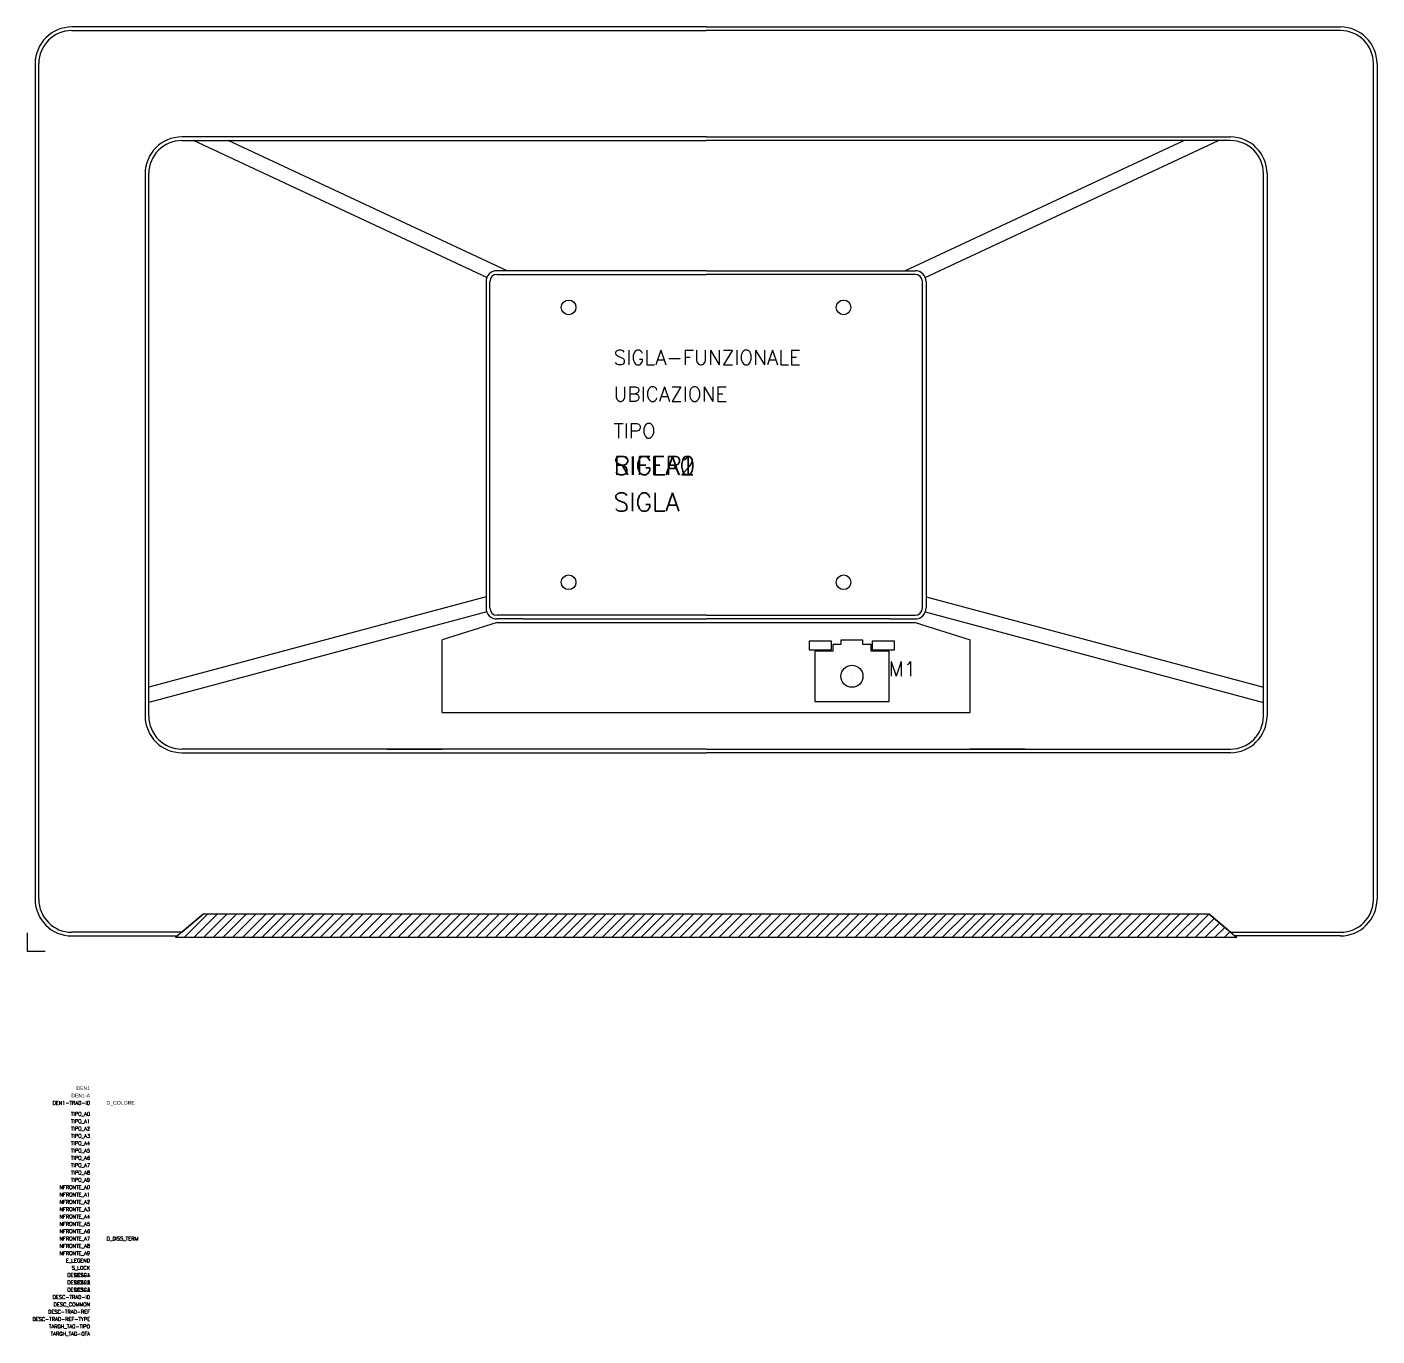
# Model space of a CAD drawing. Extents: x 0 to 184, y -52 to 126.
import ezdxf
from ezdxf.enums import TextEntityAlignment as Align

# ---------------------------------------------------------------- set-up
doc = ezdxf.new("R2010")
doc.units = 0
doc.header["$LTSCALE"] = 4
doc.layers.get('0').update_dxf_attribs({"linetype": 'CONTINUOUS'})
doc.styles.add('E_Comp-Data', font='arial.ttf')
doc.styles.add('E_Default-Att', font='romans.shx')
doc.styles.add('E_Desc', font='arial.ttf')
doc.styles.add('E_Lang-ID', font='romans.shx')
doc.styles.get("Standard").update_dxf_attribs({"font": 'romans.shx'})

msp = doc.modelspace()

# ---------------------------------------------------------------- hatches: boundary and pattern name
h = msp.add_hatch()
h.set_pattern_fill('ANSI31', color=256, scale=7.5)
h.set_pattern_definition([(45, (-14.5775, -604.2553), (-0.6629126, 0.6629126), [])])
h.paths.add_polyline_path([(24.06, 5.07), (20.25, 1.84), (164.97, 1.84), (161.15, 5.07)])

# ---------------------------------------------------------------- linework, layer by layer
for p, q in [((92.61, 126.07), (6.11, 126.07)), ((6.11, 125.57), (92.61, 125.57)), ((92.61, 126.07), (179.11, 126.07)), ((179.11, 125.57), (92.61, 125.57)), ((1.11, 121.07), (1.11, 7.07)), ((1.61, 7.07), (1.61, 121.07)), ((183.61, 7.07), (183.61, 121.07)), ((184.11, 121.07), (184.11, 7.07)), ((92.61, 111.07), (21.11, 111.07)), ((21.11, 110.57), (92.61, 110.57)), ((62.73, 91.91), (22.7, 110.57)), ((65.5, 92.82), (27.43, 110.57)), ((92.61, 111.07), (164.11, 111.07)), ((164.11, 110.57), (92.61, 110.57)), ((119.71, 92.82), (157.78, 110.57)), ((122.49, 91.91), (162.51, 110.57)), ((16.11, 106.07), (16.11, 32.07)), ((16.61, 32.07), (16.61, 106.07)), ((168.61, 32.07), (168.61, 106.07)), ((169.11, 106.07), (169.11, 32.07)), ((92.61, 92.82), (64.11, 92.82)), ((64.11, 92.32), (92.61, 92.32)), ((92.61, 92.82), (121.11, 92.82)), ((121.11, 92.32), (92.61, 92.32)), ((62.61, 91.32), (62.61, 46.82)), ((63.11, 46.82), (63.11, 91.32)), ((122.11, 46.82), (122.11, 91.32)), ((122.61, 91.32), (122.61, 46.82)), ((62.61, 48.34), (16.61, 36.02)), ((122.61, 48.34), (168.61, 36.02)), ((62.7, 46.3), (16.61, 33.94)), ((122.51, 46.3), (168.61, 33.94)), ((64.11, 44.82), (56.61, 42.46)), ((92.61, 45.82), (64.11, 45.82)), ((67.61, 45.32), (64.11, 45.32)), ((64.11, 44.82), (121.11, 44.82)), ((67.61, 45.32), (92.61, 45.32)), ((92.61, 45.82), (121.11, 45.82)), ((117.61, 45.32), (92.61, 45.32)), ((117.61, 45.32), (121.11, 45.32)), ((121.11, 44.82), (128.61, 42.46)), ((56.61, 32.57), (56.61, 42.46)), ((128.61, 32.57), (128.61, 42.46)), ((56.61, 32.57), (128.61, 32.57)), ((92.61, 27.57), (21.11, 27.57)), ((21.11, 27.07), (92.61, 27.07)), ((49.11, 27.57), (56.61, 27.57)), ((92.61, 27.57), (164.11, 27.57)), ((164.11, 27.07), (92.61, 27.07)), ((136.11, 27.57), (128.61, 27.57)), ((24.06, 5.07), (20.25, 1.84)), ((21.11, 2.57), (24.06, 5.07)), ((24.06, 5.07), (161.15, 5.07)), ((164.11, 2.57), (161.15, 5.07)), ((161.15, 5.07), (164.97, 1.84)), ((0, 2.5), (0, 0)), ((21.11, 2.57), (6.11, 2.57)), ((6.11, 2.07), (20.51, 2.07)), ((164.97, 1.84), (20.25, 1.84)), ((164.11, 2.57), (179.11, 2.57)), ((179.11, 2.07), (164.7, 2.07)), ((0, 0), (2.5, 0))]:
    msp.add_line(p, q)
at = {"color": 7, "linetype": 'Continuous'}
for p, q in [((111, 42.43), (111, 41.84)), ((114, 42.43), (111, 42.43)), ((114, 41.84), (114, 42.43)), ((106.68, 42.29), (106.68, 41.09)), ((109.73, 42.29), (106.68, 42.29)), ((106.68, 41.09), (109.73, 41.09)), ((107.43, 40.93), (107.43, 34.07)), ((109.88, 40.93), (107.43, 40.93)), ((109.73, 41.09), (109.73, 42.29)), ((109.88, 41.84), (109.88, 40.93)), ((111, 41.84), (109.88, 41.84)), ((115.12, 41.84), (114, 41.84)), ((115.12, 40.93), (115.12, 41.84)), ((117.57, 40.93), (115.12, 40.93)), ((115.28, 42.29), (115.28, 41.09)), ((118.32, 42.29), (115.28, 42.29)), ((115.28, 41.09), (118.32, 41.09)), ((117.57, 34.07), (117.57, 40.93)), ((118.32, 41.09), (118.32, 42.29)), ((107.43, 34.07), (117.57, 34.07))]:
    msp.add_line(p, q, dxfattribs=at)
for centre, radius in [((73.86, 87.82), 1), ((111.36, 87.82), 1), ((73.86, 50.32), 1), ((111.36, 50.32), 1), ((112.5, 37.5), 1.5)]:
    msp.add_circle(centre, radius)
for centre, radius, start, end in [((6.11, 121.07), 5, 90, 180), ((6.11, 121.07), 4.5, 90, 180), ((179.11, 121.07), 5, 0, 90), ((179.11, 121.07), 4.5, 0, 90), ((21.11, 106.07), 5, 90, 180), ((21.11, 106.07), 4.5, 90, 180), ((164.11, 106.07), 5, 0, 90), ((164.11, 106.07), 4.5, 0, 90), ((64.11, 91.32), 1.5, 90, 180), ((64.11, 91.32), 1, 90, 180), ((121.11, 91.32), 1.5, 0, 90), ((121.11, 91.32), 1, 0, 90), ((64.11, 46.82), 1.5, 180, 270), ((64.11, 46.82), 1, 180, 270), ((121.11, 46.82), 1.5, 270, 0), ((121.11, 46.82), 1, 270, 0), ((21.11, 32.07), 5, 180, 270), ((21.11, 32.07), 4.5, 180, 270), ((164.11, 32.07), 5, 270, 0), ((164.11, 32.07), 4.5, 270, 0), ((6.11, 7.07), 5, 180, 270), ((6.11, 7.07), 4.5, 180, 270), ((179.11, 7.07), 5, 270, 0), ((179.11, 7.07), 4.5, 270, 0)]:
    msp.add_arc(centre, radius, start, end)

# ---------------------------------------------------------------- texts
at = {"color": 3}
for tag, p, s, height, flags in [('SIGLA-FUNZIONALE', (80, 80), '', 2, 9), ('UBICAZIONE', (80, 75), '', 2, 8), ('TIPO', (80, 70), '', 2, 9), ('SIGLA0', (80, 65), '', 2.5, 9), ('SIGLA1', (80, 65), '', 2.5, 9), ('SIGLA2', (80, 65), '', 2.5, 9), ('RIFER', (80, 65), 'RIFER ?', 2.5, 8), ('SIGLA', (80, 60), 'SIGLA ?', 2.5, 8)]:
    msp.add_attdef(tag, p, s, height=height, dxfattribs=dict(at, flags=flags))
at = {"color": 4, "flags": 8}
msp.add_attdef('M1', (117.5, 37.5), '', height=2, dxfattribs=at)
at = {"flags": 9}
for tag, p, s, height in [('F1', (112.5, 37.5), '', 0.00001), ('TIPOSIG', (0, 0), '3', 0.00000001), ('POSIZIONE', (0, 0), '', 0.00000001), ('P-TABELLA', (0, 0), '', 0.00000001), ('T-TABELLA', (0, 0), '', 0.00000001), ('H-TABELLA', (0, 0), '', 0.00000001), ('CODICE', (0, 0), '1xNNN', 0.00000001), ('NOTE1', (0, 0), '', 0.00000001), ('NOTE2', (0, 0), '', 0.00000001)]:
    msp.add_attdef(tag, p, s, height=height, dxfattribs=at)
at = {"color": 3, "flags": 9}
for tag, text, style, p in [('DEN1-A', '', 'E_Desc', (8.6, -19.95)), ('DEN1', '', 'E_Desc', (8.6, -18.95)), ('TIPO_A0', '', 'E_Default-Att', (8.6, -22.45)), ('TIPO_A1', '', 'E_Default-Att', (8.6, -23.45)), ('TIPO_A2', '', 'E_Default-Att', (8.6, -24.45)), ('TIPO_A3', '', 'E_Default-Att', (8.6, -25.45)), ('TIPO_A4', '', 'E_Default-Att', (8.6, -26.45)), ('TIPO_A5', '', 'E_Default-Att', (8.6, -27.45)), ('TIPO_A6', '', 'E_Default-Att', (8.6, -28.45)), ('TIPO_A7', '', 'E_Default-Att', (8.6, -29.45)), ('TIPO_A8', '', 'E_Default-Att', (8.6, -30.45)), ('TIPO_A9', '', 'E_Default-Att', (8.6, -31.45)), ('NFRONTE_A0', '', 'E_Default-Att', (8.6, -32.45)), ('NFRONTE_A1', '', 'E_Default-Att', (8.6, -33.45)), ('NFRONTE_A2', '', 'E_Default-Att', (8.6, -34.45)), ('NFRONTE_A3', '', 'E_Default-Att', (8.6, -35.45)), ('NFRONTE_A4', '', 'E_Default-Att', (8.6, -36.45)), ('NFRONTE_A5', '', 'E_Default-Att', (8.6, -37.45)), ('NFRONTE_A6', '', 'E_Default-Att', (8.6, -38.45)), ('NFRONTE_A7', '', 'E_Default-Att', (8.6, -39.45)), ('NFRONTE_A8', '', 'E_Default-Att', (8.6, -40.45)), ('NFRONTE_A9', '', 'E_Default-Att', (8.6, -41.45)), ('E_LEGEND', '', 'E_Default-Att', (8.6, -42.45)), ('DESC1-A', '', 'E_Default-Att', (8.6, -44.45)), ('S_LOCK', '', 'E_Default-Att', (8.6, -43.45)), ('DESC1', '', 'E_Default-Att', (8.6, -44.45)), ('DESC2-A', '', 'E_Default-Att', (8.6, -45.45)), ('DESC3-A', '', 'E_Default-Att', (8.6, -46.45)), ('DESC2', '', 'E_Default-Att', (8.6, -45.45)), ('DESC3', '', 'E_Default-Att', (8.6, -46.45)), ('DESC-TRAD-REF', '', 'E_Default-Att', (8.6, -49.45)), ('DESC_COMMON', '', 'E_Default-Att', (8.6, -48.45)), ('DESC-TRAD-REF-TYPE', 'P', 'E_Default-Att', (8.6, -50.45)), ('TARGH_TAG-TIPO', '', 'E_Default-Att', (8.6, -51.45)), ('TARGH_TAG-QTA', '', 'E_Default-Att', (8.6, -52.45))]:
    msp.add_attdef(tag, text=text, height=0.5, dxfattribs=dict(at, style=style)).set_placement(p, align=Align.RIGHT)
at = {"color": 2, "flags": 9}
for tag, style, p in [('DEN1-TRAD-ID', 'E_Lang-ID', (8.6, -20.95)), ('DESC-TRAD-ID', 'E_Default-Att', (8.6, -47.45))]:
    msp.add_attdef(tag, text='E_None', height=0.5, dxfattribs=dict(at, style=style)).set_placement(p, align=Align.RIGHT)
at = {"color": 3, "flags": 9}
for tag, p, style in [('D_COLORE', (10.85, -20.95), 'E_Comp-Data'), ('D_DISS_TERM', (10.85, -39.45), 'E_Default-Att')]:
    msp.add_attdef(tag, p, '', height=0.5, dxfattribs=dict(at, style=style))

doc.saveas('drawing.dxf')
